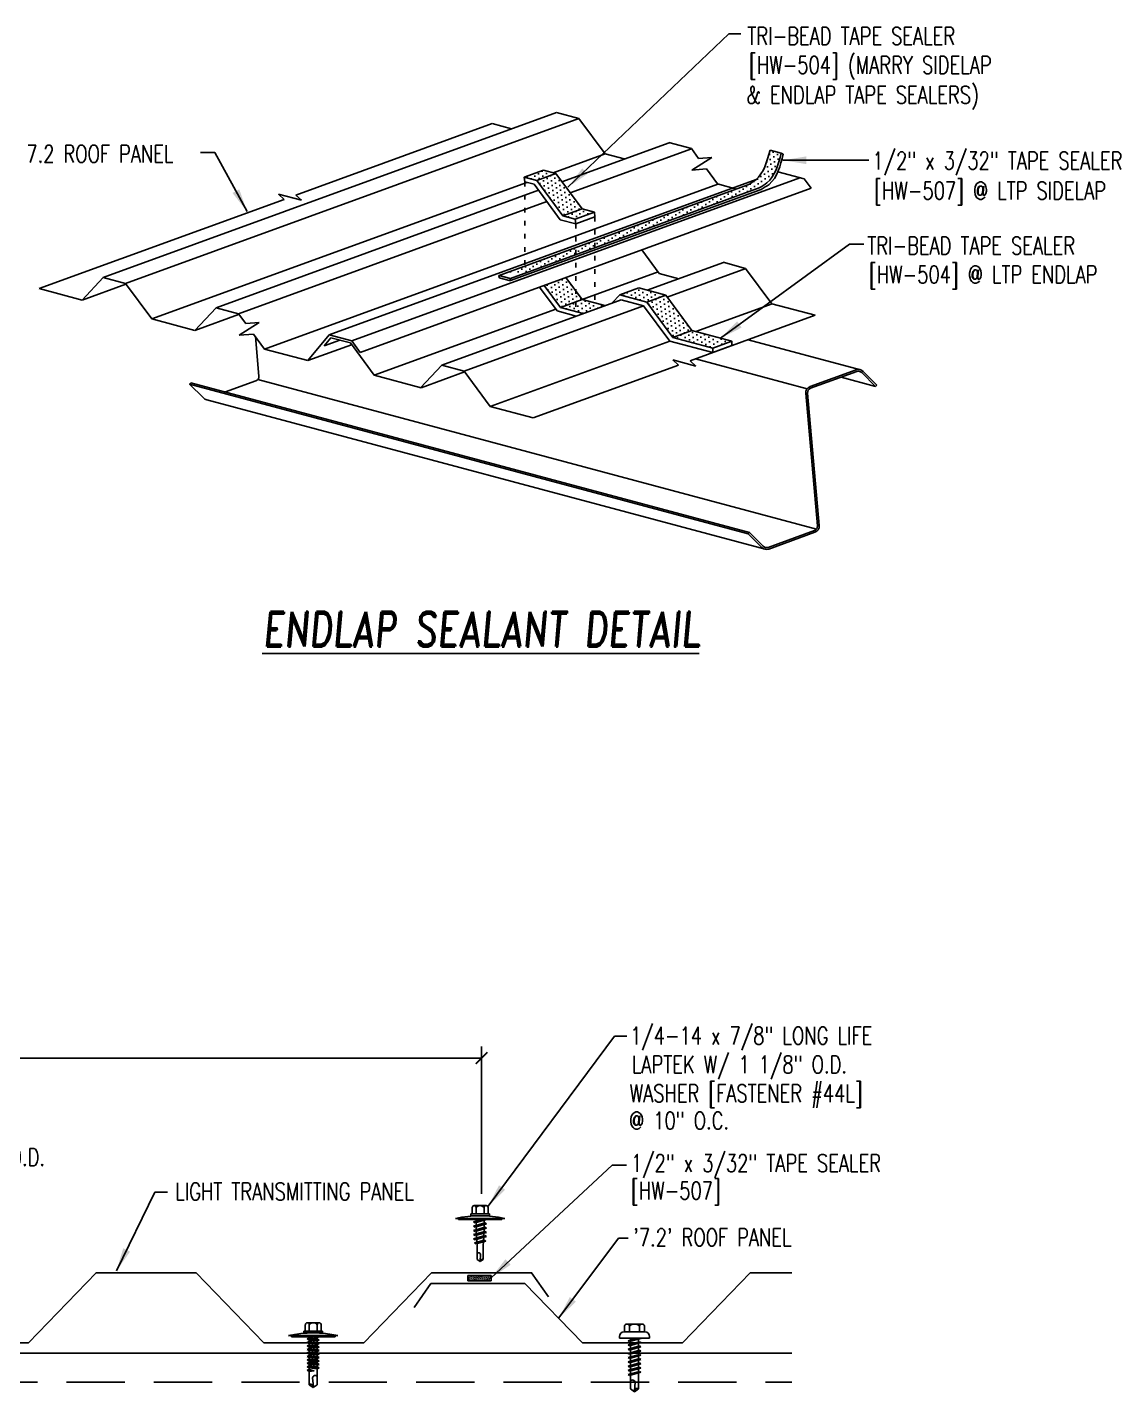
# Model space of a CAD drawing. Extents: x -4.8 to 58.6, y -1.7 to 67.3.
# Drawn here: x 35.11 to 58.57, y 4.52 to 33.8 of the extents above; entities that cross this region are included whole.
import ezdxf

# ---------------------------------------------------------------- set-up
doc = ezdxf.new("R2010")
doc.units = 0
doc.header["$LTSCALE"] = 4
doc.header["$MEASUREMENT"] = 0
doc.linetypes.add('ACAD_ISO07W100', pattern=[3, 0, -3])
doc.linetypes.add('HIDDEN', pattern=[0.375, 0.25, -0.125])
doc.layers.get('0').update_dxf_attribs({"linetype": 'CONTINUOUS'})
doc.layers.get('Defpoints').update_dxf_attribs({"linetype": 'CONTINUOUS'})
for name, color, linetype in [('FASTENER', 9, 'CONTINUOUS'), ('LABEL', 6, 'CONTINUOUS'), ('Mastic', 7, 'CONTINUOUS'), ('PANEL', 11, 'CONTINUOUS'), ('PANEL-S', 11, 'CONTINUOUS'), ('STLA', 12, 'CONTINUOUS'), ('TAPE', 9, 'CONTINUOUS'), ('TEXT', 2, 'CONTINUOUS')]:
    doc.layers.add(name, color=color, linetype=linetype)
doc.styles.add('ROMAND', font='romand', dxfattribs={"height": 0.075})
doc.styles.add('TEXT', font='SIMPLEX.shx', dxfattribs={"width": 0.75, "height": 0.375})
doc.styles.add('TEXT1', font='ROMANS.shx', dxfattribs={"width": 0.75, "height": 0.375})
doc.dimstyles.new('DETAIL', dxfattribs={"dimscale": 4, "dimtxt": 0.375, "dimasz": 0.0625, "dimexe": 0.0625, "dimexo": 0.0625, "dimgap": 0.0625, "dimtad": 1, "dimdec": 4, "dimzin": 3, "dimdsep": 46, "dimlunit": 4, "dimtxsty": 'TEXT1', "dimblk": 'ARCHTICK', "dimcen": 0.0625, "dimclrd": 7, "dimclre": 7, "dimclrt": 2, "dimadec": 0, "dimazin": 0, "dimtfac": 0.6, "dimtdec": 4, "dimtmove": 0, "dimatfit": 3, "dimfxl": 0, "dimfrac": 2, "dimtolj": 1, "dimtzin": 0, "dimarcsym": 0})
doc.dimstyles.new('DETAIL$7', dxfattribs={"dimscale": 4, "dimtxt": 0.375, "dimasz": 0.125, "dimexe": 0.0625, "dimexo": 0.0625, "dimgap": 0.0625, "dimtad": 1, "dimdec": 4, "dimzin": 3, "dimdsep": 46, "dimlunit": 4, "dimtxsty": 'TEXT', "dimblk": 'ARCHTICK', "dimcen": 0.0625, "dimclrd": 7, "dimclre": 7, "dimclrt": 2, "dimadec": 0, "dimazin": 0, "dimtfac": 0.6, "dimtdec": 4, "dimtmove": 0, "dimatfit": 3, "dimfxl": 0, "dimfrac": 2, "dimtolj": 1, "dimtzin": 0, "dimarcsym": 0})

# ---------------------------------------------------------------- blocks, each defined once
blk = doc.blocks.new('_ArchTick')
at = {"color": 0, "const_width": 0.15}
blk.add_lwpolyline([(-0.5, -0.5), (0.5, 0.5)], dxfattribs=at)
blk = doc.blocks.new('*D12')
at = {"layer": 'Defpoints', "color": 0}
for p in [(44.858, 11.684), (8.858, 8.517), (44.858, 8.517)]:
    blk.add_point(p, dxfattribs=at)
at = {"layer": 'TEXT', "color": 7, "lineweight": -2}
for p, q in [((8.858, 8.767), (8.858, 11.934)), ((44.858, 8.767), (44.858, 11.934)), ((8.858, 11.684), (44.858, 11.684))]:
    blk.add_line(p, q, dxfattribs=at)
at = {"layer": 'TEXT', "color": 7, "lineweight": -2, "xscale": 0.25, "yscale": 0.25, "zscale": 0.25, "rotation": 180}
blk.add_blockref('_ArchTick', (8.858, 11.684), dxfattribs=at)
at = {"layer": 'TEXT', "color": 7, "lineweight": -2, "xscale": 0.25, "yscale": 0.25, "zscale": 0.25}
blk.add_blockref('_ArchTick', (44.858, 11.684), dxfattribs=at)
at = {"layer": 'TEXT', "color": 2, "insert": (26.858, 12.157), "char_height": 0.375, "attachment_point": 5, "style": 'TEXT1'}
blk.add_mtext('\\A1;3\'-0"', dxfattribs=at)
blk = doc.blocks.new('A$C22B817AC')
at = {"layer": 'TAPE'}
h = blk.add_hatch(dxfattribs=at)
h.set_pattern_fill('DOTS', color=256, scale=0.35, angle=270, style=0)
h.set_pattern_definition([(270, (-46.173024, -15.338993), (0.021875, -0.0109375), [0, -0.021875])])
h.paths.add_polyline_path([(-1.948, 1.156), (-1.928, 1.267), (-2.421, 1.354), (-2.44, 1.243)])
for p, q in [((-2.44, 1.243), (-2.421, 1.354)), ((-2.44, 1.243), (-1.948, 1.156)), ((-2.421, 1.354), (-1.928, 1.267)), ((-1.948, 1.156), (-1.928, 1.267))]:
    blk.add_line(p, q, dxfattribs=at)
blk = doc.blocks.new('A$C7A213E49')
at = {"layer": 'FASTENER'}
for p, q in [((-0.394, 3.317), (-0.796, 3.317)), ((-0.796, 3.317), (-0.796, 3.276)), ((-0.796, 3.276), (-0.394, 3.276)), ((-0.766, 3.453), (-0.766, 3.317)), ((-0.766, 3.317), (-0.425, 3.317)), ((-0.766, 3.317), (-0.425, 3.317)), ((-0.466, 3.493), (-0.726, 3.493)), ((-0.681, 3.453), (-0.681, 3.317)), ((-0.511, 3.453), (-0.511, 3.317)), ((-0.425, 3.453), (-0.425, 3.317)), ((-0.394, 3.317), (-0.394, 3.276)), ((-1.122, 3.218), (-0.068, 3.218)), ((-1.062, 3.218), (-0.128, 3.218)), ((-1.062, 3.194), (-1.062, 3.218)), ((-0.128, 3.194), (-1.062, 3.194)), ((-0.734, 3.143), (-0.556, 3.194)), ((-0.698, 3.123), (-0.734, 3.143)), ((-0.734, 3.052), (-0.491, 3.121)), ((-0.698, 3.032), (-0.734, 3.052)), ((-0.734, 2.961), (-0.491, 3.03)), ((-0.698, 2.941), (-0.734, 2.961)), ((-0.734, 2.87), (-0.491, 2.939)), ((-0.698, 3.123), (-0.456, 3.192)), ((-0.698, 3.032), (-0.456, 3.101)), ((-0.698, 2.941), (-0.456, 3.01)), ((-0.681, 3.194), (-0.681, 3.158)), ((-0.681, 3.194), (-0.509, 3.194)), ((-0.681, 3.128), (-0.681, 3.067)), ((-0.681, 3.037), (-0.681, 2.976)), ((-0.677, 2.886), (-0.681, 2.946)), ((-0.509, 3.194), (-0.459, 3.194)), ((-0.509, 3.177), (-0.509, 3.116)), ((-0.509, 3.086), (-0.509, 3.025)), ((-0.509, 2.995), (-0.509, 2.946)), ((-0.509, 2.934), (-0.509, 2.946)), ((-0.456, 3.101), (-0.491, 3.121)), ((-0.456, 3.01), (-0.491, 3.03)), ((-0.456, 2.919), (-0.491, 2.939)), ((-0.456, 3.192), (-0.459, 3.194)), ((-0.128, 3.218), (-0.128, 3.194)), ((-0.698, 2.85), (-0.734, 2.87)), ((-0.734, 2.779), (-0.491, 2.849)), ((-0.698, 2.759), (-0.734, 2.779)), ((-0.715, 2.694), (-0.505, 2.754)), ((-0.679, 2.674), (-0.715, 2.694)), ((-0.698, 2.85), (-0.456, 2.919)), ((-0.698, 2.759), (-0.456, 2.828)), ((-0.679, 2.674), (-0.469, 2.734)), ((-0.671, 2.797), (-0.675, 2.857)), ((-0.664, 2.708), (-0.669, 2.768)), ((-0.66, 2.641), (-0.662, 2.679)), ((-0.66, 2.641), (-0.66, 2.337)), ((-0.53, 2.642), (-0.525, 2.718)), ((-0.53, 2.641), (-0.53, 2.337)), ((-0.523, 2.749), (-0.518, 2.811)), ((-0.516, 2.841), (-0.512, 2.903)), ((-0.469, 2.734), (-0.505, 2.754)), ((-0.456, 2.828), (-0.491, 2.849)), ((-0.596, 2.303), (-0.584, 2.443)), ((-0.595, 2.291), (-0.66, 2.337)), ((-0.595, 2.291), (-0.53, 2.337))]:
    blk.add_line(p, q, dxfattribs=at)
blk.add_lwpolyline([(-0.068, 3.218, 0.111111), (-1.122, 3.218)], format="xyb", dxfattribs=at)
for centre, radius, start, end in [((-0.595, 0.874), 2.402, 77.3196, 102.6804), ((-0.595, 0.874), 2.402, 77.3196, 102.6804), ((-0.723, 3.451), 0.0426, 2.4366, 177.5634), ((-0.596, 3.384), 0.109, 38.8845, 141.1155), ((-0.468, 3.451), 0.0426, 2.5229, 177.4771), ((-0.52, 2.641), 0.01, 175.9484, 180), ((-0.629, 2.434), 0.0461, 11.1445, 130.906), ((-0.554, 2.302), 0.0422, 55.4585, 194.8454)]:
    blk.add_arc(centre, radius, start, end, dxfattribs=at)
blk = doc.blocks.new('A$C43472860')
at = {"layer": 'FASTENER'}
for p, q in [((-1.794, 0.632), (-1.794, 0.497)), ((-1.494, 0.673), (-1.754, 0.673)), ((-1.709, 0.632), (-1.709, 0.497)), ((-1.538, 0.632), (-1.538, 0.497)), ((-1.453, 0.632), (-1.453, 0.497)), ((-2.15, 0.398), (-1.095, 0.398)), ((-2.09, 0.398), (-1.156, 0.398)), ((-2.09, 0.374), (-2.09, 0.398)), ((-1.156, 0.374), (-2.09, 0.374)), ((-1.422, 0.497), (-1.823, 0.497)), ((-1.823, 0.497), (-1.823, 0.456)), ((-1.823, 0.456), (-1.422, 0.456)), ((-1.794, 0.497), (-1.453, 0.497)), ((-1.794, 0.497), (-1.453, 0.497)), ((-1.751, 0.301), (-1.709, 0.326)), ((-1.751, 0.301), (-1.496, 0.326)), ((-1.751, 0.301), (-1.709, 0.284)), ((-1.747, 0.374), (-1.709, 0.358)), ((-1.709, 0.358), (-1.556, 0.374)), ((-1.709, 0.358), (-1.709, 0.326)), ((-1.709, 0.326), (-1.538, 0.344)), ((-1.709, 0.284), (-1.538, 0.301)), ((-1.538, 0.374), (-1.538, 0.344)), ((-1.496, 0.326), (-1.538, 0.344)), ((-1.496, 0.326), (-1.538, 0.301)), ((-1.538, 0.301), (-1.538, 0.269)), ((-1.422, 0.497), (-1.422, 0.456)), ((-1.156, 0.398), (-1.156, 0.374)), ((-1.751, 0.226), (-1.709, 0.252)), ((-1.751, 0.226), (-1.496, 0.252)), ((-1.751, 0.226), (-1.709, 0.209)), ((-1.751, 0.152), (-1.709, 0.177)), ((-1.751, 0.152), (-1.496, 0.177)), ((-1.751, 0.152), (-1.709, 0.134)), ((-1.751, 0.077), (-1.709, 0.103)), ((-1.751, 0.077), (-1.496, 0.103)), ((-1.751, 0.077), (-1.709, 0.06)), ((-1.751, 0.002), (-1.709, 0.028)), ((-1.751, 0.002), (-1.496, 0.028)), ((-1.751, 0.002), (-1.709, -0.015)), ((-1.709, 0.284), (-1.709, 0.252)), ((-1.709, 0.252), (-1.538, 0.269)), ((-1.709, 0.209), (-1.538, 0.226)), ((-1.709, 0.209), (-1.709, 0.177)), ((-1.709, 0.177), (-1.538, 0.194)), ((-1.709, 0.134), (-1.538, 0.152)), ((-1.709, 0.134), (-1.709, 0.103)), ((-1.709, 0.103), (-1.538, 0.12)), ((-1.709, 0.06), (-1.538, 0.077)), ((-1.709, 0.06), (-1.709, 0.028)), ((-1.709, 0.028), (-1.538, 0.045)), ((-1.709, -0.015), (-1.538, 0.002)), ((-1.496, 0.252), (-1.538, 0.269)), ((-1.496, 0.252), (-1.538, 0.226)), ((-1.538, 0.226), (-1.538, 0.194)), ((-1.496, 0.177), (-1.538, 0.194)), ((-1.496, 0.177), (-1.538, 0.152)), ((-1.538, 0.152), (-1.538, 0.12)), ((-1.496, 0.103), (-1.538, 0.12)), ((-1.496, 0.103), (-1.538, 0.077)), ((-1.538, 0.077), (-1.538, 0.045)), ((-1.496, 0.028), (-1.538, 0.045)), ((-1.496, 0.028), (-1.538, 0.002)), ((-1.538, 0.002), (-1.538, -0.029)), ((-1.751, -0.072), (-1.709, -0.046)), ((-1.751, -0.072), (-1.496, -0.046)), ((-1.751, -0.072), (-1.709, -0.089)), ((-1.751, -0.147), (-1.709, -0.121)), ((-1.751, -0.147), (-1.496, -0.121)), ((-1.751, -0.147), (-1.709, -0.164)), ((-1.751, -0.221), (-1.709, -0.196)), ((-1.751, -0.221), (-1.496, -0.196)), ((-1.751, -0.221), (-1.709, -0.238)), ((-1.751, -0.296), (-1.709, -0.27)), ((-1.751, -0.296), (-1.496, -0.27)), ((-1.709, -0.015), (-1.709, -0.046)), ((-1.709, -0.046), (-1.538, -0.029)), ((-1.709, -0.089), (-1.538, -0.072)), ((-1.709, -0.089), (-1.709, -0.121)), ((-1.709, -0.121), (-1.538, -0.104)), ((-1.709, -0.164), (-1.538, -0.147)), ((-1.709, -0.164), (-1.709, -0.196)), ((-1.709, -0.196), (-1.538, -0.178)), ((-1.709, -0.238), (-1.538, -0.221)), ((-1.709, -0.238), (-1.709, -0.27)), ((-1.709, -0.27), (-1.538, -0.253)), ((-1.496, -0.046), (-1.538, -0.029)), ((-1.496, -0.046), (-1.538, -0.072)), ((-1.538, -0.072), (-1.538, -0.104)), ((-1.496, -0.121), (-1.538, -0.104)), ((-1.496, -0.121), (-1.538, -0.147)), ((-1.538, -0.147), (-1.538, -0.178)), ((-1.496, -0.196), (-1.538, -0.178)), ((-1.496, -0.196), (-1.538, -0.221)), ((-1.538, -0.221), (-1.538, -0.253)), ((-1.496, -0.27), (-1.538, -0.253)), ((-1.496, -0.27), (-1.538, -0.296)), ((-1.751, -0.296), (-1.709, -0.313)), ((-1.709, -0.313), (-1.538, -0.296)), ((-1.709, -0.313), (-1.709, -0.654)), ((-1.645, -0.36), (-1.538, -0.328)), ((-1.645, -0.36), (-1.496, -0.345)), ((-1.641, -0.359), (-1.538, -0.37)), ((-1.625, -0.701), (-1.609, -0.506)), ((-1.538, -0.296), (-1.538, -0.328)), ((-1.538, -0.319), (-1.538, -0.328)), ((-1.496, -0.345), (-1.538, -0.328)), ((-1.496, -0.345), (-1.538, -0.37)), ((-1.538, -0.37), (-1.538, -0.654)), ((-1.538, -0.37), (-1.538, -0.402)), ((-1.623, -0.718), (-1.709, -0.654)), ((-1.623, -0.718), (-1.538, -0.654))]:
    blk.add_line(p, q, dxfattribs=at)
blk.add_lwpolyline([(-1.095, 0.398, 0.111111), (-2.15, 0.398)], format="xyb", dxfattribs=at)
for centre, radius, start, end in [((-1.751, 0.631), 0.0426, 2.4366, 177.5634), ((-1.623, 0.564), 0.109, 38.8845, 141.1155), ((-1.496, 0.631), 0.0426, 2.5229, 177.4771), ((-1.623, -1.946), 2.402, 77.3196, 102.6804), ((-1.623, -1.946), 2.402, 77.3196, 102.6804), ((-1.668, -0.515), 0.0603, 8.0927, 132.2045), ((-1.57, -0.7), 0.056, 54.988, 198.4255)]:
    blk.add_arc(centre, radius, start, end, dxfattribs=at)
blk = doc.blocks.new('fz2')
at = {"layer": 'FASTENER'}
for p, q in [((-0.215, 0.305), (-0.215, 0.171)), ((-0.161, 0.337), (0.161, 0.337)), ((-0.107, 0.305), (-0.107, 0.171)), ((0.107, 0.305), (0.107, 0.171)), ((0.215, 0.305), (0.215, 0.171)), ((-0.324, 0.071), (-0.324, 0.037)), ((-0.324, 0.037), (0.324, 0.037)), ((-0.224, 0.171), (0.215, 0.171)), ((-0.139, -0.016), (0.046, 0.037)), ((-0.104, -0.036), (0.139, 0.033)), ((-0.086, 0.037), (0.086, 0.037)), ((-0.086, 0.037), (-0.086, -0.001)), ((0.086, 0.037), (0.133, 0.037)), ((0.086, 0.018), (0.086, -0.042)), ((0.139, 0.033), (0.133, 0.037)), ((0.324, 0.071), (0.324, 0.037)), ((-0.104, -0.036), (-0.139, -0.016)), ((-0.139, -0.107), (0.104, -0.038)), ((-0.104, -0.127), (-0.139, -0.107)), ((-0.139, -0.198), (0.104, -0.128)), ((-0.104, -0.218), (-0.139, -0.198)), ((-0.139, -0.289), (0.104, -0.219)), ((-0.104, -0.309), (-0.139, -0.289)), ((-0.104, -0.127), (0.139, -0.058)), ((-0.104, -0.218), (0.139, -0.149)), ((-0.104, -0.309), (0.139, -0.239)), ((-0.086, -0.031), (-0.086, -0.092)), ((-0.086, -0.122), (-0.086, -0.183)), ((-0.086, -0.213), (-0.086, -0.274)), ((0.086, -0.073), (0.086, -0.133)), ((0.086, -0.164), (0.086, -0.224)), ((0.086, -0.255), (0.086, -0.315)), ((0.139, -0.058), (0.104, -0.038)), ((0.139, -0.149), (0.104, -0.128)), ((0.139, -0.239), (0.104, -0.219)), ((-0.139, -0.38), (0.104, -0.31)), ((-0.104, -0.4), (-0.139, -0.38)), ((-0.139, -0.47), (0.104, -0.401)), ((-0.104, -0.491), (-0.139, -0.47)), ((-0.139, -0.561), (0.104, -0.492)), ((-0.104, -0.581), (-0.139, -0.561)), ((-0.139, -0.652), (0.104, -0.583)), ((-0.104, -0.4), (0.139, -0.33)), ((-0.104, -0.491), (0.139, -0.421)), ((-0.104, -0.581), (0.139, -0.512)), ((-0.086, -0.304), (-0.086, -0.364)), ((-0.086, -0.395), (-0.086, -0.455)), ((-0.086, -0.486), (-0.086, -0.546)), ((-0.086, -0.577), (-0.086, -0.637)), ((0.086, -0.345), (0.086, -0.406)), ((0.086, -0.436), (0.086, -0.497)), ((0.086, -0.527), (0.086, -0.588)), ((0.139, -0.33), (0.104, -0.31)), ((0.139, -0.421), (0.104, -0.401)), ((0.139, -0.512), (0.104, -0.492)), ((0.139, -0.603), (0.104, -0.583)), ((-0.104, -0.672), (-0.139, -0.652)), ((-0.139, -0.743), (0.104, -0.674)), ((-0.104, -0.763), (-0.139, -0.743)), ((-0.104, -0.672), (0.139, -0.603)), ((-0.104, -0.763), (0.139, -0.694)), ((-0.086, -0.667), (-0.086, -0.728)), ((-0.086, -0.758), (-0.086, -1.05)), ((0.086, -0.618), (0.086, -0.679)), ((0.086, -0.709), (0.086, -1.05)), ((0.139, -0.694), (0.104, -0.674)), ((0, -1.111), (-0.086, -1.05)), ((-0.002, -1.095), (0.014, -0.909)), ((0, -1.111), (0.086, -1.05))]:
    blk.add_line(p, q, dxfattribs=at)
for centre, radius, start, end in [((-0.161, 0.274), 0.0628, 29.8754, 150.1246), ((0, 0.141), 0.196, 56.9974, 123.0026), ((0.161, 0.274), 0.0628, 29.8754, 150.1246), ((-0.224, 0.071), 0.1, 90, 180), ((0.224, 0.071), 0.1, 0, 90), ((-0.046, -0.921), 0.0615, 11.1445, 130.906), ((0.054, -1.097), 0.0563, 55.4585, 194.8454)]:
    blk.add_arc(centre, radius, start, end, dxfattribs=at)
blk = doc.blocks.new('LAY-LAB')
at = {"layer": 'LABEL', "color": 6, "style": 'ROMAND', "oblique": 5, "width": 0.75}
blk.add_attdef('LAY-LAB', (0.017, 0.0362), '', height=0.1875, dxfattribs=at)

msp = doc.modelspace()

# ---------------------------------------------------------------- hatches: boundary and pattern name
at = {"layer": 'Mastic'}
h = msp.add_hatch(dxfattribs=at)
h.set_pattern_fill('DOTS', color=256, scale=1.5, angle=35, style=0)
h.set_pattern_definition([(35, (1.68723, -4.28663), (-0.01537504, 0.1036819), [0, -0.09375])])
edge = h.paths.add_edge_path()
edge.add_spline(control_points=[(50.81489, 30.35415), (50.87312, 30.38731), (51.13965, 30.53908), (51.22274, 30.85277), (51.28768, 31.09791)], knot_values=[0, 0, 0, 0, 0.19757377, 0.90420934, 0.90420934, 0.90420934, 0.90420934], degree=3, periodic=0)
edge.add_line((51.28768, 31.09791), (51.04621, 31.16261))
edge.add_spline(control_points=[(51.04621, 31.16261), (50.98243, 30.92184), (50.91864, 30.68106), (50.74872, 30.53398)], knot_values=[0.21016279, 0.21016279, 0.21016279, 0.21016279, 0.90420934, 0.90420934, 0.90420934, 0.90420934], degree=3, periodic=0)
edge.add_spline(control_points=[(50.74872, 30.53398), (50.74563, 30.53131), (50.6936, 30.48729), (50.63165, 30.45202), (50.57341, 30.41886)], knot_values=[0, 0, 0, 0, 0.01258902, 0.21016279, 0.21016279, 0.21016279, 0.21016279], degree=3, periodic=0)
edge.add_line((50.57341, 30.41886), (47.28824, 29.22315))
edge.add_line((47.28824, 29.22315), (47.28824, 29.07056))
edge.add_line((47.28824, 29.07056), (50.81489, 30.35415))
h.paths.add_polyline_path([(47.28824, 29.22315), (46.87714, 29.07352), (46.87714, 28.92093), (47.28824, 29.07056)])
h.paths.add_polyline_path([(46.87714, 28.92093), (46.87714, 29.07352), (45.43509, 28.54866), (45.67656, 28.48395)])
h = msp.add_hatch(dxfattribs=at)
h.set_pattern_fill('DOTS', color=256, scale=1.5, angle=35, style=0)
h.set_pattern_definition([(35, (-11.88664, -16.91091), (-0.01537504, 0.1036819), [0, -0.09375])])
h.paths.add_polyline_path([(46.45143, 30.66169), (46.18434, 30.73326), (45.77324, 30.58363), (46.04033, 30.51206)])
h.paths.add_polyline_path([(46.45143, 30.66169), (46.04033, 30.51206), (46.60135, 29.75373), (47.01245, 29.90336)])
h.paths.add_polyline_path([(47.27954, 29.83179), (47.01245, 29.90336), (46.60135, 29.75373), (46.86844, 29.68216)])
h.paths.add_polyline_path([(46.66714, 28.43018), (46.19952, 28.25998), (46.54749, 27.78962), (46.87714, 27.9096), (46.87714, 28.14633)])
h.paths.add_polyline_path([(46.87714, 28.14633), (46.87714, 27.9096), (47.01512, 27.95982)])
h.paths.add_polyline_path([(47.01512, 27.95982), (46.54749, 27.78962), (47.03754, 27.65831), (47.50517, 27.82851)])
h.paths.add_polyline_path([(48.23185, 28.20609), (47.82075, 28.05646), (48.39962, 27.90135), (48.81072, 28.05098)])
h.paths.add_polyline_path([(48.81072, 28.05098), (48.39962, 27.90135), (48.96064, 27.14301), (49.37175, 27.29264)])
h.paths.add_polyline_path([(49.37175, 27.29264), (48.96064, 27.14301), (49.81757, 26.9134), (50.22868, 27.06303)])

# ---------------------------------------------------------------- linework, layer by layer
for p, q in [((51.28768, 31.09791), (51.04621, 31.16261)), ((51.33078, 31.07948), (51.28768, 31.09791)), ((45.77324, 30.58363), (46.18434, 30.73326)), ((45.77324, 30.58363), (46.04033, 30.51206)), ((45.78193, 30.48424), (45.77324, 30.58363)), ((45.78155, 30.48435), (45.98444, 30.42998)), ((46.04033, 30.51206), (46.45143, 30.66169)), ((46.04033, 30.51206), (46.60135, 29.75373)), ((46.18434, 30.73326), (46.45143, 30.66169)), ((46.45143, 30.66169), (47.01245, 29.90336)), ((45.23362, 28.47533), (50.57341, 30.41886)), ((45.47509, 28.41063), (50.81489, 30.35415)), ((45.47918, 28.36393), (50.85918, 30.32209)), ((45.98444, 30.42998), (46.54546, 29.67165)), ((46.60135, 29.75373), (47.01245, 29.90336)), ((47.01245, 29.90336), (47.27954, 29.83179)), ((46.54546, 29.67165), (46.87714, 29.58278)), ((46.60135, 29.75373), (46.86844, 29.68216)), ((46.86844, 29.68216), (47.27954, 29.83179)), ((46.87714, 29.58278), (46.86844, 29.68216)), ((46.87714, 29.58278), (47.28824, 29.73241)), ((47.28824, 29.73241), (47.27954, 29.83179)), ((45.22918, 28.47371), (45.23362, 28.47533)), ((45.22918, 28.47371), (45.47065, 28.40901)), ((45.23326, 28.42702), (45.22918, 28.47371)), ((45.23326, 28.42702), (45.47474, 28.36231)), ((45.23362, 28.47533), (45.47509, 28.41063)), ((45.47065, 28.40901), (45.47509, 28.41063)), ((45.47474, 28.36231), (45.47065, 28.40901)), ((45.47918, 28.36393), (45.47509, 28.41063)), ((46.66714, 28.43018), (47.01749, 27.9566)), ((45.47474, 28.36231), (45.47918, 28.36393)), ((46.1032, 28.22492), (46.48176, 27.71322)), ((46.19952, 28.25998), (46.54749, 27.78962)), ((47.82075, 28.05646), (48.23185, 28.20609)), ((48.23185, 28.20609), (48.81072, 28.05098)), ((46.54749, 27.78962), (47.01512, 27.95982)), ((47.01512, 27.95982), (47.50517, 27.82851)), ((47.82075, 28.05646), (47.66214, 27.88564)), ((47.82075, 28.05646), (48.39962, 27.90135)), ((47.85094, 27.95436), (48.33389, 27.82496)), ((48.33389, 27.82496), (48.89491, 27.06662)), ((48.39962, 27.90135), (48.81072, 28.05098)), ((48.39962, 27.90135), (48.96064, 27.14301)), ((48.81072, 28.05098), (49.37175, 27.29264)), ((46.48176, 27.71322), (46.88878, 27.60416)), ((46.54749, 27.78962), (47.03754, 27.65831)), ((48.96064, 27.14301), (49.37175, 27.29264)), ((49.37175, 27.29264), (50.22868, 27.06303)), ((48.89491, 27.06662), (49.81757, 26.8194)), ((48.96064, 27.14301), (49.81757, 26.9134)), ((49.81757, 26.9134), (50.22868, 27.06303)), ((49.81757, 26.8194), (50.22868, 26.96902)), ((50.22868, 26.96902), (50.22868, 27.06303)), ((49.81757, 26.8194), (49.81757, 26.9134))]:
    msp.add_line(p, q, dxfattribs=at)
for points in [[(50.57341, 30.41886), (50.73936, 30.52607), (51.04621, 31.16261)], [(50.81489, 30.35415), (50.98084, 30.46137), (51.28768, 31.09791)], [(50.85918, 30.32209), (51.02513, 30.42931), (51.33078, 31.07948)]]:
    msp.add_spline(points, degree=3, dxfattribs=at)
at = {"layer": 'PANEL'}
for p, q in [((36.73613, 28.43186), (46.46227, 31.97188)), ((46.46227, 31.97188), (46.94522, 31.84248)), ((37.21908, 28.30245), (46.94522, 31.84248)), ((40.87244, 30.19907), (45.08595, 31.73266)), ((45.08595, 31.73266), (45.50011, 31.62168)), ((46.94522, 31.84248), (47.50624, 31.08414)), ((48.87542, 31.32528), (49.35837, 31.19587)), ((46.39046, 30.67803), (47.50624, 31.08414)), ((46.5821, 30.48507), (48.88415, 31.32294)), ((46.75998, 30.24462), (49.36158, 31.19153)), ((47.50624, 31.08414), (47.91326, 30.97508)), ((49.35837, 31.19587), (49.51503, 30.98412)), ((49.36875, 30.73549), (49.79798, 31.0056)), ((49.68141, 30.75923), (49.36875, 30.73549)), ((49.79798, 31.0056), (49.51503, 30.98412)), ((49.68141, 30.75923), (49.91939, 30.43754)), ((37.7801, 27.54412), (45.82577, 30.4725)), ((41.58719, 27.19946), (50.74872, 30.53398)), ((42.07014, 27.07005), (51.68956, 30.57124)), ((51.2144, 30.69855), (51.77708, 30.54778)), ((51.77708, 30.54778), (51.92731, 30.34472)), ((39.15801, 27.78292), (46.07912, 30.302)), ((40.20198, 26.89518), (49.92812, 30.4352)), ((40.9923, 30.08792), (40.50244, 30.21918)), ((40.50244, 30.21918), (40.6223, 30.10802)), ((40.87244, 30.19907), (40.9923, 30.08792)), ((42.25261, 26.82342), (51.92731, 30.34472)), ((49.91939, 30.43754), (50.32641, 30.32848)), ((35.35981, 28.19263), (40.6223, 30.10802)), ((39.64096, 27.65351), (46.257, 30.06156)), ((48.29567, 29.02291), (48.67102, 28.51556)), ((48.41081, 28.15814), (50.04892, 28.75436)), ((50.0402, 28.7567), (50.52315, 28.62729)), ((36.73613, 28.43186), (36.28405, 27.94498)), ((36.73613, 28.43186), (37.21908, 28.30245)), ((47.01749, 27.9566), (48.64603, 28.54934)), ((48.67102, 28.51556), (49.08676, 28.40416)), ((48.8413, 28.00964), (50.52636, 28.62295)), ((50.52315, 28.62729), (51.08417, 27.86896)), ((35.35981, 28.19263), (36.28405, 27.94498)), ((36.28405, 27.94498), (37.22036, 28.28577)), ((37.21908, 28.30245), (37.7801, 27.54412)), ((44.00034, 26.55286), (47.85094, 27.95436)), ((44.48329, 26.42345), (48.33389, 27.82496)), ((49.45478, 27.2704), (51.0929, 27.86662)), ((51.08417, 27.86896), (52.01556, 27.6194)), ((37.7801, 27.54412), (38.70593, 27.29604)), ((39.15801, 27.78292), (38.70593, 27.29604)), ((38.70593, 27.29604), (39.64224, 27.63683)), ((39.15801, 27.78292), (39.64096, 27.65351)), ((39.64096, 27.65351), (39.79762, 27.44175)), ((42.55459, 26.33224), (46.45356, 27.75135)), ((49.33338, 26.64316), (52.01556, 27.6194)), ((39.65133, 27.19313), (40.08057, 27.46324)), ((40.08057, 27.46324), (39.79762, 27.44175)), ((39.96399, 27.21686), (39.65133, 27.19313)), ((39.96399, 27.21686), (40.20198, 26.89518)), ((41.58719, 27.19946), (41.1278, 26.6471)), ((41.1278, 26.6471), (42.06838, 26.98945)), ((41.62522, 27.13846), (41.4811, 26.96518)), ((41.4811, 26.96518), (41.81642, 27.08723)), ((41.58719, 27.19946), (42.07014, 27.07005)), ((41.62522, 27.13846), (42.04045, 27.0272)), ((42.04045, 27.0272), (42.55459, 26.33224)), ((42.07014, 27.07005), (42.25261, 26.82342)), ((45.04432, 25.66512), (48.89491, 27.06662)), ((40.20198, 26.89518), (41.1278, 26.6471)), ((49.45325, 26.53201), (48.96338, 26.66327)), ((48.96338, 26.66327), (49.08324, 26.55212)), ((49.33338, 26.64316), (49.45325, 26.53201)), ((44.00034, 26.55286), (43.54826, 26.06599)), ((43.55699, 26.06365), (44.4933, 26.40444)), ((44.00034, 26.55286), (44.48329, 26.42345)), ((44.48329, 26.42345), (45.04432, 25.66512)), ((45.96698, 25.41789), (49.08324, 26.55212)), ((42.55459, 26.33224), (43.55699, 26.06365)), ((45.04432, 25.66512), (45.96698, 25.41789))]:
    msp.add_line(p, q, dxfattribs=at)
at = {"layer": 'PANEL-S'}
for points in [[(7.42413, 6.55988), (7.78548, 7.07594), (9.93148, 7.07594), (11.38548, 5.57594), (13.53148, 5.57594), (14.98548, 7.07594), (17.13148, 7.07594), (18.58548, 5.57594), (20.73148, 5.57594), (22.18548, 7.07594), (24.33148, 7.07594), (25.78548, 5.57594), (27.93148, 5.57594), (29.38548, 7.07594), (31.53148, 7.07594), (32.98548, 5.57594), (35.13148, 5.57594), (36.58548, 7.07594), (38.73148, 7.07594), (40.18548, 5.57594), (42.33148, 5.57594), (43.78548, 7.07594), (45.93148, 7.07594), (46.29284, 6.55988)], [(43.40734, 6.32905), (43.7687, 6.84512), (45.78368, 6.84512), (47.02086, 5.57594), (49.16686, 5.57594), (50.62086, 7.07594), (51.51541, 7.07594)]]:
    msp.add_lwpolyline(points, dxfattribs=at)
at = {"layer": 'STLA'}
for p, q in [((40.00489, 27.16158), (40.07901, 26.31442)), ((52.98486, 26.45209), (50.57933, 27.09665)), ((51.84229, 26.04285), (49.44724, 26.68461)), ((52.89564, 26.44989), (51.90581, 26.08962)), ((51.91804, 26.05296), (52.90826, 26.41337)), ((53.01317, 26.39011), (53.31178, 26.0915)), ((53.34006, 26.11978), (53.04251, 26.41733)), ((38.61986, 26.1732), (38.59157, 26.14492)), ((50.57548, 22.93384), (38.59157, 26.14492)), ((38.59157, 26.14492), (38.88912, 25.84737)), ((50.60377, 22.96212), (38.61986, 26.1732)), ((40.01359, 26.21174), (39.36163, 25.97444)), ((52.04287, 23.03407), (40.05897, 26.24514)), ((53.31178, 26.0915), (52.57001, 26.29025)), ((53.31178, 26.0915), (53.34006, 26.11978)), ((50.94172, 22.5986), (38.95781, 25.80968)), ((51.81423, 25.94587), (52.06292, 23.10334)), ((52.10132, 23.10775), (51.85263, 25.95028)), ((50.60377, 22.96212), (50.57548, 22.93384)), ((50.57548, 22.93384), (50.87303, 22.63629)), ((50.90238, 22.66351), (50.60377, 22.96212)), ((51.9975, 23.00066), (51.00729, 22.64025)), ((51.01991, 22.60373), (52.00973, 22.964)), ((2.20156, 5.35357), (51.51541, 5.35357))]:
    msp.add_line(p, q, dxfattribs=at)
at = {"layer": 'STLA', "linetype": 'HIDDEN', "ltscale": 1.25}
msp.add_line((2.20156, 4.72857), (51.51541, 4.72857), dxfattribs=at)
at = {"layer": 'STLA'}
for centre, radius, start, end in [((52.94352, 26.31834), 0.14, 45, 110), ((52.94246, 26.3194), 0.1, 45, 110), ((39.97939, 26.3057), 0.1, 290, 5), ((51.95369, 25.95807), 0.14, 110, 185), ((38.98811, 25.94636), 0.14, 225, 257.5), ((51.95224, 25.95899), 0.1, 110, 185), ((51.9633, 23.09463), 0.1, 290, 5), ((51.96185, 23.09555), 0.14, 290, 5), ((50.97202, 22.73528), 0.14, 225, 290), ((50.97309, 22.73422), 0.1, 225, 290)]:
    msp.add_arc(centre, radius, start, end, dxfattribs=at)
at = {"layer": 'TEXT', "linetype": 'ACAD_ISO07W100', "ltscale": 0.015}
for p, q in [((45.78155, 30.48435), (45.78155, 28.67476)), ((46.87714, 29.58278), (46.87714, 27.79698)), ((47.28824, 29.73241), (47.28824, 27.94789))]:
    msp.add_line(p, q, dxfattribs=at)

# ---------------------------------------------------------------- block references
at = {"layer": 'FASTENER', "rotation": 4.169072577684555e-05}
msp.add_blockref('fz2', (48.13838, 5.63553), dxfattribs=at)
at = {"layer": 'LABEL', "xscale": 4, "yscale": 4, "zscale": 4}
msp.add_blockref('LAY-LAB', (40.09394, 20.36552), dxfattribs=at).add_auto_attribs({'LAY-LAB': '%%UENDLAP SEALANT DETAIL'})
at = {"layer": 'TEXT', "ltscale": 0.5}
msp.add_blockref('A$C7A213E49', (45.42057, 5.02399), dxfattribs=at)
at = {"layer": 'TEXT', "rotation": 10}
msp.add_blockref('A$C22B817AC', (47.17929, 6.10417), dxfattribs=at)
at = {"layer": 'TEXT', "ltscale": 0.5, "xscale": -1}
msp.add_blockref('A$C43472860', (39.62149, 5.32947), dxfattribs=at)

# ---------------------------------------------------------------- texts
at = {"layer": 'TEXT', "style": 'TEXT1', "width": 0.75}
for s, p in [('TRI-BEAD TAPE SEALER', (50.56042, 33.4244)), ('[HW-504] (MARRY SIDELAP', (50.59612, 32.80424)), ('& ENDLAP TAPE SEALERS)', (50.53965, 32.16191)), ('7.2 ROOF PANEL', (35.08824, 30.89826)), ('1/2" x 3/32" TAPE SEALER ', (53.24447, 30.75035)), ('[HW-507] @ LTP SIDELAP', (53.28096, 30.10574)), ('TRI-BEAD TAPE SEALER', (53.13319, 28.92682)), ('[HW-504] @ LTP ENDLAP', (53.16889, 28.30665)), ('1/4-14 x 7/8" LONG LIFE', (48.04563, 11.97699)), ('LAPTEK W/ 1 1/8" O.D.', (48.08132, 11.35682)), ('WASHER [FASTENER #44L]', (48.03517, 10.73878)), ('@ 10" O.C.', (48.02213, 10.15441)), ('SELF-DRILLER W/ 1 1/8" O.D.', (29.5224, 9.37071)), ('1/2" x 3/32" TAPE SEALER', (48.06307, 9.23979)), ('[HW-507] ', (48.06307, 8.64987)), ('LIGHT TRANSMITTING PANEL', (38.28252, 8.63371)), ("'7.2' ROOF PANEL", (48.11108, 7.64847))]:
    msp.add_text(s, height=0.375, dxfattribs=at).set_placement(p)

# ---------------------------------------------------------------- dimensions: what is measured, and where the dimension line sits
at = {"layer": 'TEXT'}
dim = msp.add_linear_dim(base=(44.85848, 11.6835), p1=(8.85848, 8.51723), p2=(44.85848, 8.51723), dimstyle='DETAIL', dxfattribs=at)
dim.commit()
dim.dimension.update_dxf_attribs({"geometry": '*D12', "text_midpoint": (26.85848, 12.15671)})

# ---------------------------------------------------------------- leaders
for points in [[(46.71126, 30.36866), (50.15944, 33.65571), (50.41913, 33.65571)], [(39.82356, 29.8448), (39.13541, 31.11151), (38.82755, 31.11151)], [(51.3228, 30.94648), (52.7651, 30.94648), (53.16431, 30.94648)], [(49.9852, 27.12827), (52.75222, 29.14493), (53.06128, 29.14493)]]:
    msp.add_leader(points, dimstyle='DETAIL$7', override={"dimgap": 0.0625, "dimtad": 0, "dimfxl": 0.18}, dxfattribs=at)
at = {"layer": 'TEXT', "ltscale": 0.5}
for points in [[(44.99891, 8.50378), (47.70939, 12.15347), (47.97389, 12.15347)], [(45.06023, 6.96726), (47.6575, 9.38378), (47.9675, 9.38378)], [(37.02106, 7.11628), (37.84543, 8.80798), (38.11503, 8.80798)], [(46.51668, 6.10601), (47.79755, 7.81828), (47.99908, 7.81828)]]:
    msp.add_leader(points, dimstyle='DETAIL$7', dxfattribs=at)

doc.saveas('drawing.dxf')
